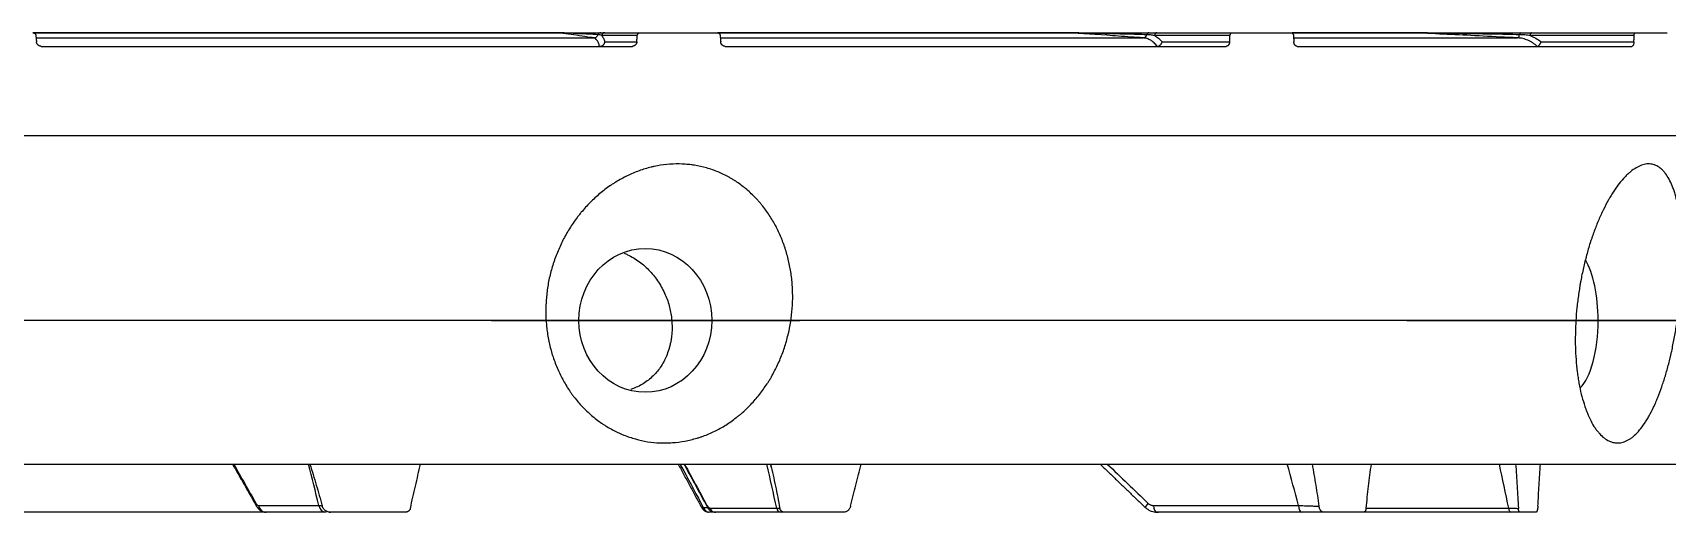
# Model space of a CAD drawing. Header units: millimetres. Extents: x -5 to 579, y 15 to 400.
# Drawn here: x 128.6 to 230.9, y 329.5 to 359.5 of the extents above; entities that cross this region are included whole.
import ezdxf

# ---------------------------------------------------------------- set-up
doc = ezdxf.new("R2010")
doc.units = ezdxf.units.MM
doc.layers.add('1', color=7, linetype='Continuous', true_color=0xffffff)

msp = doc.modelspace()

# ---------------------------------------------------------------- linework, layer by layer
at = {"layer": '1'}
for p, q in [((128.59, 359.52), (161.48, 359.52)), ((161.47, 359.52), (128.59, 359.52)), ((128.8, 359.2), (163.7, 359.2)), ((161.46, 359.52), (161.46, 359.52)), ((166.43, 359.34), (164.2, 359.34)), ((164.39, 359.52), (166.62, 359.52)), ((166.62, 359.52), (171.43, 359.52)), ((171.43, 359.52), (193.32, 359.52)), ((193.32, 359.52), (171.45, 359.52)), ((171.63, 359.2), (198.09, 359.2)), ((174.83, 359.52), (174.83, 359.52)), ((193.31, 359.52), (193.31, 359.52)), ((203.52, 359.34), (198.79, 359.34)), ((198.95, 359.52), (203.67, 359.52)), ((203.67, 359.52), (207.36, 359.52)), ((207.36, 359.52), (214.92, 359.52)), ((214.92, 359.52), (207.41, 359.52)), ((207.5, 359.2), (221.5, 359.2)), ((228.81, 359.34), (222.3, 359.34)), ((222.4, 359.52), (228.89, 359.52)), ((222.97, 359.52), (222.97, 359.52)), ((228.89, 359.52), (230.89, 359.52)), ((129.12, 358.67), (166.12, 358.67)), ((164.4, 358.95), (166.4, 358.95)), ((171.92, 358.67), (203.28, 358.67)), ((199.27, 358.95), (203.5, 358.95)), ((207.72, 358.67), (228.68, 358.67)), ((222.98, 358.95), (228.8, 358.95)), ((238.48, 353.08), (125.98, 353.08)), ((256.48, 341.52), (-4.52, 341.52)), ((157.3, 341.52), (176.6, 341.52)), ((214.59, 341.52), (241.09, 341.52)), ((15.97, 332.52), (236, 332.52)), ((143.23, 329.52), (108.78, 329.52)), ((142.72, 329.94), (146.5, 329.94)), ((146.95, 329.52), (143.18, 329.52)), ((151.93, 329.52), (147.21, 329.52)), ((170.56, 329.82), (170.84, 329.82)), ((170.78, 329.89), (170.78, 329.89)), ((171.27, 329.52), (170.89, 329.52)), ((171, 329.77), (175.16, 329.77)), ((175.43, 329.52), (171.27, 329.52)), ((179.35, 329.52), (175.62, 329.52)), ((198.74, 329.94), (207.81, 329.94)), ((208, 329.52), (198.93, 329.52)), ((211.89, 329.52), (209.37, 329.52)), ((221.08, 329.52), (211.89, 329.52)), ((212.04, 329.77), (220.97, 329.77)), ((222.68, 329.52), (221.65, 329.52))]:
    msp.add_line(p, q, dxfattribs=at)
for centre, major_axis, ratio, start_param, end_param in [((163.7, 359.5), (0.043, 0.297), 0.952744, 3.275896, 4.490132), ((164.14, 359.32), (0, -0.2), 0.9486, 3.141593, 4.353402), ((164.39, 359.32), (0, -0.2), 0.952494, 3.141593, 4.625123), ((198.1, 359.5), (0.02, 0.299), 0.765171, 3.190618, 4.404854), ((198.45, 359.32), (0, -0.2), 0.755282, 3.141593, 4.353402), ((198.95, 359.32), (0, -0.2), 0.76344, 3.141593, 4.625123), ((221.52, 359.5), (0.015, 0.3), 0.461107, 3.161454, 4.37569), ((221.73, 359.32), (0, -0.2), 0.446978, 3.141593, 4.353402), ((222.4, 359.32), (0, -0.2), 0.45816, 3.141593, 4.625123), ((224.84, 341.52), (0, 4.5), 0.382683, 4.712389, 5.715244), ((224.84, 341.52), (0, 4.5), 0.382683, 3.490899, 4.712389), ((143.01, 330.17), (0.435, 0.247), 0.618813, 2.637932, 3.138585), ((143.18, 330.02), (0, -0.5), 0.922926, 4.886922, 6.283185), ((146.95, 330.02), (0, -0.5), 0.922926, 4.886922, 6.283185), ((147.23, 330.02), (0, -0.5), 1, 6.099816, 6.283114), ((170.67, 330.03), (-0.264, -0.142), 0.596433, 6.282937, 7.140937), ((171.04, 330.03), (-0.264, -0.143), 0.594537, 5.79218, 6.258227), ((171.27, 329.82), (0, -0.3), 0.922926, 4.886922, 6.283185), ((175.43, 329.82), (0, -0.3), 0.922926, 4.886922, 6.283185), ((198.58, 330.17), (0.346, 0.361), 0.162816, 1.965542, 3.135613), ((198.93, 330.02), (0, -0.5), 0.380387, 4.886922, 6.283185), ((208, 330.02), (0, -0.5), 0.380387, 4.886922, 6.283185), ((221.08, 329.82), (0, -0.3), 0.380387, 4.886922, 6.283185)]:
    msp.add_ellipse(centre, major_axis=major_axis, ratio=ratio, start_param=start_param, end_param=end_param, dxfattribs=at)
msp.add_ellipse((166.93, 341.52), major_axis=(0, 4.5), ratio=0.92388, dxfattribs=at)
for points, knots in [([(128.59, 359.52), (128.6, 359.52), (128.62, 359.52), (128.63, 359.52), (128.64, 359.52), (128.65, 359.51), (128.66, 359.51), (128.68, 359.51), (128.69, 359.5), (128.7, 359.49), (128.71, 359.49), (128.72, 359.48), (128.72, 359.48), (128.74, 359.46), (128.74, 359.45), (128.76, 359.43), (128.77, 359.42), (128.78, 359.4), (128.78, 359.39), (128.79, 359.37), (128.79, 359.35), (128.79, 359.34)], [0, 0, 0, 0, 0.125, 0.125, 0.1875, 0.1875, 0.25, 0.25, 0.375, 0.375, 0.4375, 0.4375, 0.5, 0.5, 0.625, 0.625, 0.75, 0.75, 0.875, 0.875, 1, 1, 1, 1]), ([(161.46, 359.52), (161.46, 359.52), (161.46, 359.52), (161.47, 359.52), (161.47, 359.52), (161.48, 359.52)], [0, 0, 0, 0, 0.215421, 0.215421, 1, 1, 1, 1]), ([(163.97, 359.39), (163.77, 359.41), (163.58, 359.42), (163.19, 359.44), (162.99, 359.45), (162.69, 359.46), (162.59, 359.47), (162.38, 359.48), (162.28, 359.49), (162.12, 359.49), (162.07, 359.5), (161.96, 359.5), (161.9, 359.51), (161.82, 359.51), (161.79, 359.51), (161.73, 359.51), (161.71, 359.51), (161.66, 359.52), (161.65, 359.52), (161.61, 359.52), (161.6, 359.52), (161.57, 359.52), (161.57, 359.52), (161.55, 359.52), (161.54, 359.52), (161.53, 359.52), (161.52, 359.52), (161.51, 359.52), (161.51, 359.52), (161.5, 359.52), (161.49, 359.52), (161.48, 359.52), (161.48, 359.52), (161.47, 359.52), (161.47, 359.52), (161.47, 359.52), (161.47, 359.52), (161.46, 359.52), (161.46, 359.52), (161.46, 359.52)], [0, 0, 0, 0, 0.25, 0.25, 0.5, 0.5, 0.625, 0.625, 0.75, 0.75, 0.8125, 0.8125, 0.875, 0.875, 0.90625, 0.90625, 0.9375, 0.9375, 0.953125, 0.953125, 0.96875, 0.96875, 0.976563, 0.976563, 0.984375, 0.984375, 0.988281, 0.988281, 0.992188, 0.992188, 0.996094, 0.996094, 0.998047, 0.998047, 0.999023, 0.999023, 0.999512, 0.999512, 1, 1, 1, 1]), ([(163.7, 359.2), (163.64, 359.21), (163.58, 359.22), (163.27, 359.26), (163.03, 359.3), (162.35, 359.4), (161.9, 359.46), (161.46, 359.52)], [0, 0, 0, 0, 0.080638, 0.080638, 0.403188, 0.403188, 1, 1, 1, 1]), ([(161.48, 359.52), (161.48, 359.52), (161.48, 359.52), (161.49, 359.52), (161.5, 359.52), (161.51, 359.52), (161.51, 359.52), (161.53, 359.52), (161.53, 359.52), (161.55, 359.52), (161.55, 359.52), (161.57, 359.52), (161.58, 359.52), (161.6, 359.52), (161.61, 359.52), (161.64, 359.52), (161.66, 359.52), (161.69, 359.52), (161.71, 359.52), (161.76, 359.52), (161.79, 359.52), (161.86, 359.52), (161.89, 359.52), (161.98, 359.52), (162.04, 359.52), (162.16, 359.52), (162.22, 359.52), (162.39, 359.52), (162.5, 359.52), (162.71, 359.52), (162.82, 359.52), (163.03, 359.52), (163.13, 359.52), (163.34, 359.52), (163.44, 359.52), (163.75, 359.52), (163.95, 359.52), (164.14, 359.52)], [0, 0, 0, 0, 0.001953, 0.001953, 0.003906, 0.003906, 0.007813, 0.007813, 0.011719, 0.011719, 0.015625, 0.015625, 0.023438, 0.023438, 0.03125, 0.03125, 0.046875, 0.046875, 0.0625, 0.0625, 0.09375, 0.09375, 0.125, 0.125, 0.1875, 0.1875, 0.25, 0.25, 0.375, 0.375, 0.5, 0.5, 0.625, 0.625, 0.75, 0.75, 1, 1, 1, 1]), ([(164.07, 358.67), (164.05, 358.75), (164.02, 358.82), (163.98, 358.92), (163.97, 358.95), (163.95, 358.99), (163.94, 359), (163.92, 359.03), (163.91, 359.04), (163.87, 359.09), (163.84, 359.13), (163.79, 359.17), (163.77, 359.18), (163.74, 359.19), (163.73, 359.19), (163.71, 359.2), (163.7, 359.2), (163.7, 359.2)], [0, 0, 0, 0, 0.25, 0.25, 0.375, 0.375, 0.4375, 0.4375, 0.5, 0.5, 0.75, 0.75, 0.875, 0.875, 0.9375, 0.9375, 1, 1, 1, 1]), ([(164.2, 359.34), (164.16, 359.36), (164.12, 359.37), (164.04, 359.39), (164, 359.39), (163.97, 359.39)], [0, 0, 0, 0, 0.5, 0.5, 1, 1, 1, 1]), ([(164.14, 359.52), (164.16, 359.52), (164.18, 359.52), (164.23, 359.52), (164.25, 359.52), (164.31, 359.52), (164.35, 359.52), (164.39, 359.52)], [0, 0, 0, 0, 0.25, 0.25, 0.5, 0.5, 1, 1, 1, 1]), ([(164.2, 359.34), (164.21, 359.33), (164.22, 359.32), (164.24, 359.29), (164.25, 359.28), (164.27, 359.24), (164.29, 359.21), (164.34, 359.11), (164.37, 359.03), (164.4, 358.95)], [0, 0, 0, 0, 0.125, 0.125, 0.25, 0.25, 0.5, 0.5, 1, 1, 1, 1]), ([(166.43, 359.34), (166.43, 359.35), (166.43, 359.37), (166.44, 359.38), (166.44, 359.39), (166.44, 359.4), (166.45, 359.41), (166.45, 359.42), (166.46, 359.43), (166.47, 359.45), (166.47, 359.45), (166.48, 359.46), (166.48, 359.47), (166.5, 359.48), (166.51, 359.49), (166.53, 359.5), (166.54, 359.51), (166.56, 359.51), (166.57, 359.52), (166.59, 359.52), (166.6, 359.52), (166.62, 359.52)], [0, 0, 0, 0, 0.125, 0.125, 0.1875, 0.1875, 0.25, 0.25, 0.375, 0.375, 0.4375, 0.4375, 0.5, 0.5, 0.625, 0.625, 0.75, 0.75, 0.875, 0.875, 1, 1, 1, 1]), ([(171.43, 359.52), (171.44, 359.52), (171.46, 359.52), (171.47, 359.52), (171.48, 359.52), (171.49, 359.51), (171.49, 359.51), (171.51, 359.51), (171.52, 359.5), (171.53, 359.49), (171.54, 359.49), (171.55, 359.48), (171.55, 359.48), (171.57, 359.46), (171.57, 359.45), (171.59, 359.43), (171.59, 359.42), (171.6, 359.4), (171.61, 359.39), (171.61, 359.37), (171.61, 359.35), (171.62, 359.34)], [0, 0, 0, 0, 0.125, 0.125, 0.1875, 0.1875, 0.25, 0.25, 0.375, 0.375, 0.4375, 0.4375, 0.5, 0.5, 0.625, 0.625, 0.75, 0.75, 0.875, 0.875, 1, 1, 1, 1]), ([(193.31, 359.52), (193.31, 359.52), (193.31, 359.52), (193.32, 359.52), (193.32, 359.52), (193.32, 359.52)], [0, 0, 0, 0, 0.215421, 0.215421, 1, 1, 1, 1]), ([(198.31, 359.39), (197.91, 359.41), (197.5, 359.42), (196.69, 359.44), (196.28, 359.45), (195.66, 359.46), (195.45, 359.47), (195.04, 359.48), (194.83, 359.49), (194.52, 359.49), (194.41, 359.5), (194.2, 359.5), (194.1, 359.51), (193.94, 359.51), (193.88, 359.51), (193.77, 359.51), (193.72, 359.51), (193.64, 359.52), (193.61, 359.52), (193.55, 359.52), (193.53, 359.52), (193.48, 359.52), (193.47, 359.52), (193.44, 359.52), (193.42, 359.52), (193.4, 359.52), (193.39, 359.52), (193.38, 359.52), (193.37, 359.52), (193.36, 359.52), (193.35, 359.52), (193.33, 359.52), (193.33, 359.52), (193.32, 359.52), (193.32, 359.52), (193.32, 359.52), (193.32, 359.52), (193.31, 359.52), (193.31, 359.52), (193.31, 359.52)], [0, 0, 0, 0, 0.25, 0.25, 0.5, 0.5, 0.625, 0.625, 0.75, 0.75, 0.8125, 0.8125, 0.875, 0.875, 0.90625, 0.90625, 0.9375, 0.9375, 0.953125, 0.953125, 0.96875, 0.96875, 0.976562, 0.976562, 0.984375, 0.984375, 0.988281, 0.988281, 0.992187, 0.992187, 0.996094, 0.996094, 0.998047, 0.998047, 0.999023, 0.999023, 0.999512, 0.999512, 1, 1, 1, 1]), ([(198.09, 359.2), (197.96, 359.21), (197.83, 359.22), (197.19, 359.26), (196.68, 359.3), (195.21, 359.4), (194.26, 359.46), (193.31, 359.52)], [0, 0, 0, 0, 0.080638, 0.080638, 0.403188, 0.403188, 1, 1, 1, 1]), ([(193.32, 359.52), (193.33, 359.52), (193.33, 359.52), (193.34, 359.52), (193.35, 359.52), (193.36, 359.52), (193.37, 359.52), (193.39, 359.52), (193.4, 359.52), (193.41, 359.52), (193.42, 359.52), (193.45, 359.52), (193.46, 359.52), (193.49, 359.52), (193.51, 359.52), (193.55, 359.52), (193.58, 359.52), (193.64, 359.52), (193.67, 359.52), (193.76, 359.52), (193.82, 359.52), (193.93, 359.52), (193.99, 359.52), (194.16, 359.52), (194.27, 359.52), (194.48, 359.52), (194.59, 359.52), (194.92, 359.52), (195.13, 359.52), (195.55, 359.52), (195.76, 359.52), (196.18, 359.52), (196.39, 359.52), (196.81, 359.52), (197.01, 359.52), (197.63, 359.52), (198.04, 359.52), (198.45, 359.52)], [0, 0, 0, 0, 0.001953, 0.001953, 0.003906, 0.003906, 0.007813, 0.007813, 0.011719, 0.011719, 0.015625, 0.015625, 0.023437, 0.023437, 0.03125, 0.03125, 0.046875, 0.046875, 0.0625, 0.0625, 0.09375, 0.09375, 0.125, 0.125, 0.1875, 0.1875, 0.25, 0.25, 0.375, 0.375, 0.5, 0.5, 0.625, 0.625, 0.75, 0.75, 1, 1, 1, 1]), ([(198.97, 358.67), (198.91, 358.75), (198.84, 358.82), (198.74, 358.92), (198.71, 358.95), (198.65, 358.99), (198.64, 359), (198.6, 359.03), (198.58, 359.04), (198.49, 359.09), (198.41, 359.13), (198.29, 359.17), (198.25, 359.18), (198.19, 359.19), (198.17, 359.19), (198.13, 359.2), (198.11, 359.2), (198.09, 359.2)], [0, 0, 0, 0, 0.25, 0.25, 0.375, 0.375, 0.4375, 0.4375, 0.5, 0.5, 0.75, 0.75, 0.875, 0.875, 0.9375, 0.9375, 1, 1, 1, 1]), ([(198.79, 359.34), (198.71, 359.36), (198.63, 359.37), (198.47, 359.39), (198.39, 359.39), (198.31, 359.39)], [0, 0, 0, 0, 0.5, 0.5, 1, 1, 1, 1]), ([(198.45, 359.52), (198.49, 359.52), (198.53, 359.52), (198.62, 359.52), (198.66, 359.52), (198.78, 359.52), (198.87, 359.52), (198.95, 359.52)], [0, 0, 0, 0, 0.25, 0.25, 0.5, 0.5, 1, 1, 1, 1]), ([(198.79, 359.34), (198.82, 359.33), (198.84, 359.32), (198.88, 359.29), (198.9, 359.28), (198.96, 359.24), (199, 359.21), (199.12, 359.11), (199.2, 359.03), (199.27, 358.95)], [0, 0, 0, 0, 0.125, 0.125, 0.25, 0.25, 0.5, 0.5, 1, 1, 1, 1]), ([(203.52, 359.34), (203.52, 359.35), (203.53, 359.37), (203.53, 359.38), (203.53, 359.39), (203.53, 359.4), (203.54, 359.41), (203.54, 359.42), (203.55, 359.43), (203.55, 359.45), (203.56, 359.45), (203.56, 359.46), (203.57, 359.47), (203.58, 359.48), (203.58, 359.49), (203.6, 359.5), (203.61, 359.51), (203.62, 359.51), (203.63, 359.52), (203.65, 359.52), (203.66, 359.52), (203.67, 359.52)], [0, 0, 0, 0, 0.125, 0.125, 0.1875, 0.1875, 0.25, 0.25, 0.375, 0.375, 0.4375, 0.4375, 0.5, 0.5, 0.625, 0.625, 0.75, 0.75, 0.875, 0.875, 1, 1, 1, 1]), ([(207.36, 359.52), (207.36, 359.52), (207.37, 359.52), (207.39, 359.52), (207.39, 359.52), (207.4, 359.51), (207.4, 359.51), (207.41, 359.51), (207.42, 359.5), (207.43, 359.49), (207.44, 359.49), (207.44, 359.48), (207.45, 359.48), (207.46, 359.46), (207.46, 359.45), (207.47, 359.43), (207.48, 359.42), (207.48, 359.4), (207.49, 359.39), (207.49, 359.37), (207.49, 359.35), (207.49, 359.34)], [0, 0, 0, 0, 0.125, 0.125, 0.1875, 0.1875, 0.25, 0.25, 0.375, 0.375, 0.4375, 0.4375, 0.5, 0.5, 0.625, 0.625, 0.75, 0.75, 0.875, 0.875, 1, 1, 1, 1]), ([(214.91, 359.52), (214.91, 359.52), (214.91, 359.52), (214.91, 359.52), (214.92, 359.52), (214.92, 359.52)], [0, 0, 0, 0, 0.215421, 0.215421, 1, 1, 1, 1]), ([(221.64, 359.39), (221.09, 359.41), (220.53, 359.42), (219.42, 359.44), (218.86, 359.45), (218.03, 359.46), (217.75, 359.47), (217.19, 359.48), (216.91, 359.49), (216.49, 359.49), (216.35, 359.5), (216.06, 359.5), (215.92, 359.51), (215.71, 359.51), (215.64, 359.51), (215.49, 359.51), (215.42, 359.51), (215.32, 359.52), (215.28, 359.52), (215.21, 359.52), (215.17, 359.52), (215.12, 359.52), (215.1, 359.52), (215.06, 359.52), (215.04, 359.52), (215.01, 359.52), (215.01, 359.52), (214.99, 359.52), (214.98, 359.52), (214.96, 359.52), (214.95, 359.52), (214.93, 359.52), (214.93, 359.52), (214.92, 359.52), (214.92, 359.52), (214.92, 359.52), (214.91, 359.52), (214.91, 359.52), (214.91, 359.52), (214.91, 359.52)], [0, 0, 0, 0, 0.25, 0.25, 0.5, 0.5, 0.625, 0.625, 0.75, 0.75, 0.8125, 0.8125, 0.875, 0.875, 0.90625, 0.90625, 0.9375, 0.9375, 0.953125, 0.953125, 0.96875, 0.96875, 0.976562, 0.976562, 0.984375, 0.984375, 0.988281, 0.988281, 0.992187, 0.992187, 0.996094, 0.996094, 0.998047, 0.998047, 0.999023, 0.999023, 0.999512, 0.999512, 1, 1, 1, 1]), ([(221.5, 359.2), (221.33, 359.21), (221.15, 359.22), (220.26, 359.26), (219.55, 359.3), (217.53, 359.4), (216.22, 359.46), (214.91, 359.52)], [0, 0, 0, 0, 0.080638, 0.080638, 0.403188, 0.403188, 1, 1, 1, 1]), ([(214.92, 359.52), (214.92, 359.52), (214.93, 359.52), (214.94, 359.52), (214.94, 359.52), (214.96, 359.52), (214.97, 359.52), (214.99, 359.52), (215, 359.52), (215.01, 359.52), (215.02, 359.52), (215.05, 359.52), (215.07, 359.52), (215.11, 359.52), (215.13, 359.52), (215.18, 359.52), (215.22, 359.52), (215.3, 359.52), (215.33, 359.52), (215.44, 359.52), (215.52, 359.52), (215.66, 359.52), (215.73, 359.52), (215.95, 359.52), (216.1, 359.52), (216.38, 359.52), (216.53, 359.52), (216.95, 359.52), (217.24, 359.52), (217.8, 359.52), (218.09, 359.52), (218.65, 359.52), (218.93, 359.52), (219.49, 359.52), (219.77, 359.52), (220.61, 359.52), (221.17, 359.52), (221.73, 359.52)], [0, 0, 0, 0, 0.001953, 0.001953, 0.003906, 0.003906, 0.007812, 0.007812, 0.011719, 0.011719, 0.015625, 0.015625, 0.023437, 0.023437, 0.03125, 0.03125, 0.046875, 0.046875, 0.0625, 0.0625, 0.09375, 0.09375, 0.125, 0.125, 0.1875, 0.1875, 0.25, 0.25, 0.375, 0.375, 0.5, 0.5, 0.625, 0.625, 0.75, 0.75, 1, 1, 1, 1]), ([(222.75, 358.67), (222.66, 358.75), (222.57, 358.82), (222.43, 358.92), (222.38, 358.95), (222.3, 358.99), (222.27, 359), (222.22, 359.03), (222.2, 359.04), (222.06, 359.09), (221.95, 359.13), (221.79, 359.17), (221.73, 359.18), (221.65, 359.19), (221.62, 359.19), (221.56, 359.2), (221.53, 359.2), (221.5, 359.2)], [0, 0, 0, 0, 0.25, 0.25, 0.375, 0.375, 0.4375, 0.4375, 0.5, 0.5, 0.75, 0.75, 0.875, 0.875, 0.9375, 0.9375, 1, 1, 1, 1]), ([(222.3, 359.34), (222.19, 359.36), (222.08, 359.37), (221.86, 359.39), (221.75, 359.39), (221.64, 359.39)], [0, 0, 0, 0, 0.5, 0.5, 1, 1, 1, 1]), ([(221.73, 359.52), (221.78, 359.52), (221.84, 359.52), (221.95, 359.52), (222, 359.52), (222.17, 359.52), (222.28, 359.52), (222.4, 359.52)], [0, 0, 0, 0, 0.25, 0.25, 0.5, 0.5, 1, 1, 1, 1]), ([(222.3, 359.34), (222.33, 359.33), (222.36, 359.32), (222.42, 359.29), (222.45, 359.28), (222.54, 359.24), (222.6, 359.21), (222.77, 359.11), (222.88, 359.03), (222.98, 358.95)], [0, 0, 0, 0, 0.125, 0.125, 0.25, 0.25, 0.5, 0.5, 1, 1, 1, 1]), ([(228.81, 359.34), (228.81, 359.35), (228.82, 359.37), (228.82, 359.38), (228.82, 359.39), (228.82, 359.4), (228.82, 359.41), (228.82, 359.42), (228.83, 359.43), (228.83, 359.45), (228.83, 359.45), (228.84, 359.46), (228.84, 359.47), (228.84, 359.48), (228.85, 359.49), (228.86, 359.5), (228.86, 359.51), (228.87, 359.51), (228.87, 359.52), (228.88, 359.52), (228.89, 359.52), (228.89, 359.52)], [0, 0, 0, 0, 0.125, 0.125, 0.1875, 0.1875, 0.25, 0.25, 0.375, 0.375, 0.4375, 0.4375, 0.5, 0.5, 0.625, 0.625, 0.75, 0.75, 0.875, 0.875, 1, 1, 1, 1]), ([(129.12, 358.67), (129.11, 358.67), (129.09, 358.68), (129.06, 358.68), (129.05, 358.68), (129.03, 358.69), (129.02, 358.69), (129, 358.7), (128.98, 358.71), (128.96, 358.72), (128.95, 358.73), (128.94, 358.74), (128.93, 358.75), (128.91, 358.77), (128.9, 358.78), (128.87, 358.81), (128.86, 358.82), (128.85, 358.86), (128.84, 358.88), (128.83, 358.9), (128.83, 358.91), (128.83, 358.93), (128.83, 358.94), (128.83, 358.95)], [0, 0, 0, 0, 0.125, 0.125, 0.1875, 0.1875, 0.25, 0.25, 0.375, 0.375, 0.4375, 0.4375, 0.5, 0.5, 0.625, 0.625, 0.75, 0.75, 0.875, 0.875, 0.9375, 0.9375, 1, 1, 1, 1]), ([(164.09, 358.67), (164.11, 358.67), (164.13, 358.68), (164.15, 358.68), (164.16, 358.68), (164.18, 358.69), (164.19, 358.69), (164.22, 358.7), (164.23, 358.71), (164.26, 358.73), (164.26, 358.73), (164.28, 358.74), (164.29, 358.75), (164.31, 358.77), (164.32, 358.78), (164.34, 358.8), (164.35, 358.81), (164.36, 358.83), (164.36, 358.84), (164.38, 358.86), (164.38, 358.88), (164.39, 358.9), (164.4, 358.91), (164.4, 358.93), (164.4, 358.94), (164.4, 358.95)], [0, 0, 0, 0, 0.125, 0.125, 0.1875, 0.1875, 0.25, 0.25, 0.375, 0.375, 0.4375, 0.4375, 0.5, 0.5, 0.625, 0.625, 0.6875, 0.6875, 0.75, 0.75, 0.875, 0.875, 0.9375, 0.9375, 1, 1, 1, 1]), ([(166.4, 358.95), (166.4, 358.93), (166.39, 358.91), (166.39, 358.88), (166.38, 358.88), (166.38, 358.86), (166.37, 358.85), (166.36, 358.82), (166.35, 358.81), (166.34, 358.79), (166.33, 358.78), (166.32, 358.77), (166.31, 358.76), (166.29, 358.74), (166.28, 358.73), (166.25, 358.71), (166.24, 358.7), (166.2, 358.69), (166.19, 358.68), (166.16, 358.68), (166.15, 358.68), (166.13, 358.67), (166.13, 358.67), (166.12, 358.67)], [0, 0, 0, 0, 0.125, 0.125, 0.1875, 0.1875, 0.25, 0.25, 0.375, 0.375, 0.4375, 0.4375, 0.5, 0.5, 0.625, 0.625, 0.75, 0.75, 0.875, 0.875, 0.9375, 0.9375, 1, 1, 1, 1]), ([(171.92, 358.67), (171.9, 358.67), (171.89, 358.68), (171.86, 358.68), (171.85, 358.68), (171.84, 358.69), (171.83, 358.69), (171.81, 358.7), (171.79, 358.71), (171.77, 358.72), (171.76, 358.73), (171.75, 358.74), (171.74, 358.75), (171.72, 358.77), (171.71, 358.78), (171.69, 358.81), (171.68, 358.82), (171.67, 358.86), (171.66, 358.88), (171.65, 358.9), (171.65, 358.91), (171.65, 358.93), (171.65, 358.94), (171.65, 358.95)], [0, 0, 0, 0, 0.125, 0.125, 0.1875, 0.1875, 0.25, 0.25, 0.375, 0.375, 0.4375, 0.4375, 0.5, 0.5, 0.625, 0.625, 0.75, 0.75, 0.875, 0.875, 0.9375, 0.9375, 1, 1, 1, 1]), ([(198.98, 358.67), (199, 358.67), (199.01, 358.68), (199.03, 358.68), (199.04, 358.68), (199.06, 358.69), (199.06, 358.69), (199.09, 358.7), (199.1, 358.71), (199.12, 358.73), (199.13, 358.73), (199.14, 358.74), (199.15, 358.75), (199.17, 358.77), (199.18, 358.78), (199.2, 358.8), (199.21, 358.81), (199.22, 358.83), (199.22, 358.84), (199.24, 358.86), (199.25, 358.88), (199.26, 358.9), (199.26, 358.91), (199.27, 358.93), (199.27, 358.94), (199.27, 358.95)], [0, 0, 0, 0, 0.125, 0.125, 0.1875, 0.1875, 0.25, 0.25, 0.375, 0.375, 0.4375, 0.4375, 0.5, 0.5, 0.625, 0.625, 0.6875, 0.6875, 0.75, 0.75, 0.875, 0.875, 0.9375, 0.9375, 1, 1, 1, 1]), ([(203.5, 358.95), (203.5, 358.93), (203.5, 358.91), (203.49, 358.88), (203.49, 358.88), (203.48, 358.86), (203.48, 358.85), (203.47, 358.82), (203.46, 358.81), (203.45, 358.79), (203.45, 358.78), (203.44, 358.77), (203.43, 358.76), (203.42, 358.74), (203.41, 358.73), (203.39, 358.71), (203.37, 358.7), (203.35, 358.69), (203.34, 358.68), (203.32, 358.68), (203.31, 358.68), (203.3, 358.67), (203.29, 358.67), (203.28, 358.67)], [0, 0, 0, 0, 0.125, 0.125, 0.1875, 0.1875, 0.25, 0.25, 0.375, 0.375, 0.4375, 0.4375, 0.5, 0.5, 0.625, 0.625, 0.75, 0.75, 0.875, 0.875, 0.9375, 0.9375, 1, 1, 1, 1]), ([(207.72, 358.67), (207.71, 358.67), (207.7, 358.68), (207.68, 358.68), (207.67, 358.68), (207.66, 358.69), (207.65, 358.69), (207.64, 358.7), (207.63, 358.71), (207.61, 358.72), (207.6, 358.73), (207.59, 358.74), (207.59, 358.75), (207.57, 358.77), (207.57, 358.78), (207.55, 358.81), (207.54, 358.82), (207.53, 358.86), (207.53, 358.88), (207.52, 358.9), (207.52, 358.91), (207.52, 358.93), (207.52, 358.94), (207.52, 358.95)], [0, 0, 0, 0, 0.125, 0.125, 0.1875, 0.1875, 0.25, 0.25, 0.375, 0.375, 0.4375, 0.4375, 0.5, 0.5, 0.625, 0.625, 0.75, 0.75, 0.875, 0.875, 0.9375, 0.9375, 1, 1, 1, 1]), ([(222.76, 358.67), (222.77, 358.67), (222.78, 358.68), (222.79, 358.68), (222.8, 358.68), (222.81, 358.69), (222.81, 358.69), (222.83, 358.7), (222.84, 358.71), (222.86, 358.73), (222.86, 358.73), (222.87, 358.74), (222.88, 358.75), (222.89, 358.77), (222.9, 358.78), (222.92, 358.8), (222.92, 358.81), (222.93, 358.83), (222.93, 358.84), (222.95, 358.86), (222.96, 358.88), (222.97, 358.9), (222.97, 358.91), (222.98, 358.93), (222.98, 358.94), (222.98, 358.95)], [0, 0, 0, 0, 0.125, 0.125, 0.1875, 0.1875, 0.25, 0.25, 0.375, 0.375, 0.4375, 0.4375, 0.5, 0.5, 0.625, 0.625, 0.6875, 0.6875, 0.75, 0.75, 0.875, 0.875, 0.9375, 0.9375, 1, 1, 1, 1]), ([(228.8, 358.95), (228.8, 358.93), (228.8, 358.91), (228.79, 358.88), (228.79, 358.88), (228.79, 358.86), (228.79, 358.85), (228.78, 358.82), (228.78, 358.81), (228.77, 358.79), (228.77, 358.78), (228.77, 358.77), (228.76, 358.76), (228.76, 358.74), (228.75, 358.73), (228.74, 358.71), (228.73, 358.7), (228.72, 358.69), (228.71, 358.68), (228.7, 358.68), (228.69, 358.68), (228.69, 358.67), (228.68, 358.67), (228.68, 358.67)], [0, 0, 0, 0, 0.125, 0.125, 0.1875, 0.1875, 0.25, 0.25, 0.375, 0.375, 0.4375, 0.4375, 0.5, 0.5, 0.625, 0.625, 0.75, 0.75, 0.875, 0.875, 0.9375, 0.9375, 1, 1, 1, 1]), ([(164.19, 335.09), (163.98, 335.24), (163.77, 335.4), (163.37, 335.75), (162.98, 336.11), (162.64, 336.51), (162.43, 336.78), (162.39, 336.83), (162.31, 336.94), (162.27, 337), (162.16, 337.16), (162.08, 337.28), (161.87, 337.62), (161.74, 337.86), (161.5, 338.34), (161.39, 338.59), (161.25, 338.97), (161.2, 339.1), (161.14, 339.3), (161.11, 339.36), (161.07, 339.5), (161.06, 339.56), (160.96, 339.89), (160.9, 340.16), (160.8, 340.7), (160.73, 341.25), (160.7, 341.8), (160.7, 342.15), (160.7, 342.22), (160.71, 342.36), (160.71, 342.57), (160.73, 342.78), (160.76, 343.2), (160.83, 343.75), (160.95, 344.3), (161.06, 344.71), (161.1, 344.84), (161.16, 345.04), (161.18, 345.11), (161.23, 345.24), (161.25, 345.31), (161.37, 345.64), (161.48, 345.9), (161.71, 346.41), (161.83, 346.66), (162.11, 347.14), (162.26, 347.38), (162.49, 347.73), (162.58, 347.84), (162.7, 348.01), (162.75, 348.06), (162.83, 348.17), (162.88, 348.23), (163.1, 348.5), (163.47, 348.91), (163.88, 349.28), (164.3, 349.63), (164.51, 349.8), (164.8, 349.99), (164.85, 350.03), (164.97, 350.1), (165.03, 350.14), (165.2, 350.25), (165.32, 350.32), (165.68, 350.51), (165.92, 350.63), (166.41, 350.84), (166.66, 350.93), (167.04, 351.04), (167.17, 351.08), (167.33, 351.12), (167.36, 351.12), (167.43, 351.14), (167.46, 351.15), (167.56, 351.17), (167.62, 351.18), (167.95, 351.24), (168.21, 351.27), (168.73, 351.31), (168.99, 351.32), (169.37, 351.3), (169.5, 351.29), (169.69, 351.27), (169.79, 351.26), (169.89, 351.25), (169.95, 351.24), (169.98, 351.23), (170.27, 351.18), (170.52, 351.13), (171.01, 350.99), (171.49, 350.82), (171.95, 350.6), (172.2, 350.46), (172.23, 350.44), (172.29, 350.41), (172.37, 350.36), (172.56, 350.24), (172.72, 350.14), (173.03, 349.91), (173.43, 349.59), (173.8, 349.23), (174.01, 348.99), (174.06, 348.94), (174.14, 348.84), (174.27, 348.69), (174.39, 348.53), (174.62, 348.22), (174.76, 348), (175.03, 347.55), (175.16, 347.31), (175.33, 346.95), (175.38, 346.83), (175.46, 346.64), (175.49, 346.58), (175.53, 346.45), (175.56, 346.39), (175.67, 346.07), (175.75, 345.82), (175.89, 345.29), (175.95, 345.03), (176.05, 344.49), (176.09, 344.22), (176.12, 343.87), (176.12, 343.8), (176.13, 343.66), (176.15, 343.45), (176.15, 343.24), (176.16, 342.83), (176.14, 342.27), (176.07, 341.72), (176.01, 341.31), (175.99, 341.17), (175.94, 340.96), (175.93, 340.89), (175.9, 340.75), (175.88, 340.68), (175.8, 340.34), (175.65, 339.8), (175.45, 339.28), (175.23, 338.77), (175.11, 338.52), (174.91, 338.15), (174.85, 338.03), (174.76, 337.87), (174.74, 337.84), (174.7, 337.78), (174.65, 337.69), (174.59, 337.61), (174.4, 337.32), (174.08, 336.87), (173.72, 336.46), (173.35, 336.06), (173.15, 335.87), (172.89, 335.65), (172.84, 335.61), (172.73, 335.52), (172.57, 335.39), (172.41, 335.27), (172.08, 335.04), (171.86, 334.9), (171.39, 334.64), (171.16, 334.53), (170.79, 334.37), (170.67, 334.32), (170.51, 334.27), (170.48, 334.25), (170.42, 334.23), (170.32, 334.2), (170.23, 334.17), (169.91, 334.08), (169.41, 333.95), (168.89, 333.89), (168.5, 333.86), (168.37, 333.85), (168.18, 333.85), (168.11, 333.85), (167.98, 333.85), (167.92, 333.85), (167.59, 333.87), (167.33, 333.89), (166.82, 333.97), (166.57, 334.03), (166.07, 334.17), (165.83, 334.25), (165.52, 334.37), (165.46, 334.4), (165.34, 334.45), (165.16, 334.53), (164.87, 334.68), (164.64, 334.81), (164.47, 334.91), (164.42, 334.95), (164.3, 335.02), (164.25, 335.05), (164.19, 335.09)], [0, 0, 0, 0, 0.015625, 0.015625, 0.03125, 0.046875, 0.046875, 0.050781, 0.050781, 0.054688, 0.054688, 0.0625, 0.0625, 0.078125, 0.078125, 0.09375, 0.09375, 0.101563, 0.101563, 0.105469, 0.105469, 0.109375, 0.109375, 0.125, 0.125, 0.140625, 0.15625, 0.15625, 0.160156, 0.160156, 0.164063, 0.171875, 0.171875, 0.1875, 0.203125, 0.203125, 0.210938, 0.210938, 0.214844, 0.214844, 0.21875, 0.21875, 0.234375, 0.234375, 0.25, 0.25, 0.265625, 0.265625, 0.273438, 0.273438, 0.277344, 0.277344, 0.28125, 0.28125, 0.296875, 0.3125, 0.3125, 0.328125, 0.328125, 0.332031, 0.332031, 0.335938, 0.335938, 0.34375, 0.34375, 0.359375, 0.359375, 0.375, 0.375, 0.382813, 0.382813, 0.384766, 0.384766, 0.386719, 0.386719, 0.390625, 0.390625, 0.40625, 0.40625, 0.421875, 0.421875, 0.429688, 0.429688, 0.433594, 0.435547, 0.435547, 0.4375, 0.4375, 0.453125, 0.453125, 0.46875, 0.484375, 0.484375, 0.486328, 0.486328, 0.488281, 0.492188, 0.5, 0.5, 0.515625, 0.53125, 0.53125, 0.535156, 0.535156, 0.539063, 0.546875, 0.546875, 0.5625, 0.5625, 0.578125, 0.578125, 0.585938, 0.585938, 0.589844, 0.589844, 0.59375, 0.59375, 0.609375, 0.609375, 0.625, 0.625, 0.640625, 0.640625, 0.644531, 0.644531, 0.648438, 0.65625, 0.65625, 0.671875, 0.6875, 0.6875, 0.695313, 0.695313, 0.699219, 0.699219, 0.703125, 0.703125, 0.71875, 0.734375, 0.734375, 0.75, 0.75, 0.757813, 0.757813, 0.759766, 0.759766, 0.761719, 0.765625, 0.765625, 0.78125, 0.796875, 0.796875, 0.8125, 0.8125, 0.816406, 0.816406, 0.820313, 0.828125, 0.828125, 0.84375, 0.84375, 0.859375, 0.859375, 0.867188, 0.867188, 0.869141, 0.869141, 0.871094, 0.875, 0.875, 0.890625, 0.90625, 0.90625, 0.914063, 0.914063, 0.917969, 0.917969, 0.921875, 0.921875, 0.9375, 0.9375, 0.953125, 0.953125, 0.96875, 0.96875, 0.972656, 0.972656, 0.976563, 0.984375, 0.992188, 0.992188, 0.996094, 0.996094, 1, 1, 1, 1]), ([(229.46, 335.07), (229.36, 334.92), (229.16, 334.65), (228.95, 334.43), (228.79, 334.28), (228.74, 334.24), (228.66, 334.18), (228.63, 334.16), (228.58, 334.12), (228.55, 334.1), (228.41, 334.02), (228.31, 333.97), (228.09, 333.89), (227.98, 333.86), (227.77, 333.85), (227.66, 333.85), (227.45, 333.89), (227.34, 333.93), (227.14, 334.02), (227.03, 334.09), (226.84, 334.24), (226.74, 334.33), (226.62, 334.46), (226.6, 334.49), (226.55, 334.55), (226.48, 334.63), (226.41, 334.73), (226.28, 334.92), (226.11, 335.21), (225.96, 335.54), (225.87, 335.77), (225.84, 335.83), (225.81, 335.9), (225.8, 335.95), (225.79, 335.97), (225.75, 336.09), (225.71, 336.19), (225.62, 336.49), (225.56, 336.7), (225.45, 337.13), (225.41, 337.35), (225.34, 337.7), (225.32, 337.82), (225.3, 338), (225.29, 338.06), (225.27, 338.19), (225.26, 338.25), (225.22, 338.56), (225.2, 338.81), (225.16, 339.33), (225.13, 339.85), (225.13, 340.39), (225.14, 340.73), (225.14, 340.8), (225.14, 340.94), (225.15, 341.15), (225.16, 341.35), (225.18, 341.77), (225.23, 342.32), (225.3, 342.88), (225.36, 343.3), (225.38, 343.43), (225.41, 343.64), (225.42, 343.71), (225.45, 343.85), (225.46, 343.92), (225.52, 344.27), (225.58, 344.54), (225.7, 345.07), (225.77, 345.34), (225.91, 345.86), (225.98, 346.12), (226.08, 346.43), (226.1, 346.5), (226.15, 346.62), (226.17, 346.68), (226.23, 346.87), (226.27, 346.99), (226.41, 347.35), (226.59, 347.82), (226.79, 348.25), (227, 348.67), (227.1, 348.87), (227.22, 349.09), (227.24, 349.11), (227.26, 349.16), (227.28, 349.18), (227.32, 349.25), (227.4, 349.39), (227.49, 349.52), (227.66, 349.78), (227.77, 349.94), (228, 350.23), (228.11, 350.36), (228.29, 350.55), (228.35, 350.61), (228.44, 350.69), (228.47, 350.72), (228.53, 350.77), (228.56, 350.8), (228.7, 350.92), (228.94, 351.08), (229.17, 351.19), (229.39, 351.27), (229.5, 351.3), (229.63, 351.31), (229.64, 351.31), (229.67, 351.31), (229.71, 351.31), (229.8, 351.31), (229.88, 351.3), (230.04, 351.27), (230.24, 351.2), (230.42, 351.08), (230.54, 350.98), (230.56, 350.96), (230.6, 350.91), (230.67, 350.85), (230.73, 350.77), (230.85, 350.61), (230.93, 350.5), (231.07, 350.23), (231.14, 350.09), (231.22, 349.9), (231.23, 349.86), (231.26, 349.77), (231.28, 349.73), (231.32, 349.61), (231.35, 349.52), (231.43, 349.25), (231.48, 349.07), (231.57, 348.67), (231.6, 348.47), (231.66, 348.14), (231.67, 348.03), (231.69, 347.86), (231.7, 347.81), (231.71, 347.69), (231.72, 347.63), (231.75, 347.34), (231.77, 347.11), (231.8, 346.62), (231.82, 346.12), (231.83, 345.6), (231.82, 345.26), (231.82, 345.2), (231.82, 345.06), (231.81, 344.86), (231.81, 344.66), (231.79, 344.25), (231.76, 343.71), (231.71, 343.15), (231.67, 342.74), (231.65, 342.6), (231.63, 342.39), (231.62, 342.32), (231.6, 342.18), (231.6, 342.11), (231.55, 341.76), (231.51, 341.48), (231.42, 340.93), (231.38, 340.66), (231.27, 340.12), (231.22, 339.85), (231.15, 339.52), (231.12, 339.42), (231.1, 339.32), (231.08, 339.26), (231.08, 339.22), (231.04, 339.06), (231.01, 338.93), (230.91, 338.55), (230.77, 338.05), (230.62, 337.58), (230.46, 337.13), (230.38, 336.91), (230.27, 336.64), (230.25, 336.59), (230.21, 336.49), (230.14, 336.33), (230.08, 336.18), (229.94, 335.9), (229.85, 335.72), (229.71, 335.46), (229.66, 335.38), (229.56, 335.22), (229.51, 335.14), (229.46, 335.07)], [0, 0, 0, 0, 0.015625, 0.03125, 0.03125, 0.039063, 0.039063, 0.042969, 0.042969, 0.046875, 0.046875, 0.0625, 0.0625, 0.078125, 0.078125, 0.09375, 0.09375, 0.109375, 0.109375, 0.125, 0.125, 0.140625, 0.140625, 0.144531, 0.144531, 0.148438, 0.15625, 0.15625, 0.171875, 0.1875, 0.1875, 0.191406, 0.193359, 0.193359, 0.195313, 0.195313, 0.203125, 0.203125, 0.21875, 0.21875, 0.234375, 0.234375, 0.242188, 0.242188, 0.246094, 0.246094, 0.25, 0.25, 0.265625, 0.265625, 0.28125, 0.296875, 0.296875, 0.300781, 0.300781, 0.304688, 0.3125, 0.3125, 0.328125, 0.34375, 0.34375, 0.351563, 0.351563, 0.355469, 0.355469, 0.359375, 0.359375, 0.375, 0.375, 0.390625, 0.390625, 0.40625, 0.40625, 0.410156, 0.410156, 0.414063, 0.414063, 0.421875, 0.421875, 0.4375, 0.453125, 0.453125, 0.46875, 0.46875, 0.470703, 0.470703, 0.472656, 0.472656, 0.476563, 0.484375, 0.484375, 0.5, 0.5, 0.515625, 0.515625, 0.523438, 0.523438, 0.527344, 0.527344, 0.53125, 0.53125, 0.546875, 0.5625, 0.5625, 0.578125, 0.578125, 0.580078, 0.580078, 0.582031, 0.585938, 0.59375, 0.59375, 0.609375, 0.625, 0.625, 0.628906, 0.628906, 0.632813, 0.640625, 0.640625, 0.65625, 0.65625, 0.671875, 0.671875, 0.675781, 0.675781, 0.679688, 0.679688, 0.6875, 0.6875, 0.703125, 0.703125, 0.71875, 0.71875, 0.726563, 0.726563, 0.730469, 0.730469, 0.734375, 0.734375, 0.75, 0.75, 0.765625, 0.78125, 0.78125, 0.785156, 0.785156, 0.789063, 0.796875, 0.796875, 0.8125, 0.828125, 0.828125, 0.835938, 0.835938, 0.839844, 0.839844, 0.84375, 0.84375, 0.859375, 0.859375, 0.875, 0.875, 0.890625, 0.890625, 0.894531, 0.896484, 0.896484, 0.898437, 0.898437, 0.90625, 0.90625, 0.921875, 0.9375, 0.9375, 0.953125, 0.953125, 0.957031, 0.957031, 0.960937, 0.96875, 0.96875, 0.984375, 0.984375, 0.992187, 0.992187, 1, 1, 1, 1]), ([(165.6, 345.73), (165.67, 345.7), (165.88, 345.61), (166.2, 345.44), (166.56, 345.2), (166.9, 344.92), (167.22, 344.61), (167.51, 344.28), (167.77, 343.92), (167.99, 343.53), (168.18, 343.14), (168.34, 342.74), (168.45, 342.34), (168.54, 341.94), (168.58, 341.62), (168.6, 341.31), (168.61, 340.98), (168.59, 340.62), (168.55, 340.32), (168.51, 340.11), (168.46, 339.9), (168.38, 339.63), (168.26, 339.3), (168.08, 338.92), (167.88, 338.58), (167.63, 338.26), (167.36, 337.98), (167.05, 337.72), (166.72, 337.5), (166.37, 337.33), (166.14, 337.24), (166.02, 337.2)], [0, 0, 0, 0, 0.022512, 0.061555, 0.100555, 0.139522, 0.178465, 0.217333, 0.256561, 0.295305, 0.33488, 0.370756, 0.407971, 0.443248, 0.480924, 0.491939, 0.527557, 0.5709, 0.590525, 0.610152, 0.629891, 0.649455, 0.691781, 0.728354, 0.769164, 0.806894, 0.847058, 0.885246, 0.925063, 0.9636, 1, 1, 1, 1]), ([(145.94, 332.52), (146.08, 332.09), (146.21, 331.65), (146.47, 330.78), (146.59, 330.34), (146.71, 329.9)], [0, 0, 0, 0, 0.5, 0.5, 1, 1, 1, 1]), ([(152.23, 329.76), (152.33, 330.23), (152.43, 330.69), (152.65, 331.61), (152.76, 332.07), (152.87, 332.52)], [0, 0, 0, 0, 0.5, 0.5, 1, 1, 1, 1]), ([(169.11, 332.52), (169.18, 332.39), (169.26, 332.25), (169.74, 331.35), (170.15, 330.58), (170.56, 329.82)], [0, 0, 0, 0, 0.152829, 0.152829, 1, 1, 1, 1]), ([(174.77, 332.52), (174.88, 332.07), (174.98, 331.61), (175.17, 330.69), (175.26, 330.23), (175.35, 329.76)], [0, 0, 0, 0, 0.5, 0.5, 1, 1, 1, 1]), ([(179.78, 329.9), (179.88, 330.34), (179.99, 330.78), (180.21, 331.65), (180.32, 332.09), (180.44, 332.52)], [0, 0, 0, 0, 0.5, 0.5, 1, 1, 1, 1]), ([(208.66, 332.52), (208.74, 332.09), (208.81, 331.65), (208.96, 330.78), (209.03, 330.34), (209.09, 329.9)], [0, 0, 0, 0, 0.5, 0.5, 1, 1, 1, 1]), ([(212.04, 329.76), (212.09, 330.23), (212.14, 330.69), (212.25, 331.61), (212.31, 332.07), (212.37, 332.52)], [0, 0, 0, 0, 0.5, 0.5, 1, 1, 1, 1]), ([(221.4, 332.52), (221.43, 332.07), (221.46, 331.61), (221.52, 330.69), (221.54, 330.23), (221.57, 329.76)], [0, 0, 0, 0, 0.5, 0.5, 1, 1, 1, 1]), ([(222.79, 329.9), (222.82, 330.34), (222.84, 330.78), (222.9, 331.65), (222.92, 332.09), (222.95, 332.52)], [0, 0, 0, 0, 0.5, 0.5, 1, 1, 1, 1]), ([(142.56, 330.08), (142.57, 330.06), (142.59, 330.04), (142.61, 330), (142.63, 329.99), (142.65, 329.97), (142.65, 329.96), (142.67, 329.95), (142.68, 329.95), (142.7, 329.94), (142.71, 329.94), (142.72, 329.94)], [0, 0, 0, 0, 0.25, 0.25, 0.5, 0.5, 0.625, 0.625, 0.75, 0.75, 1, 1, 1, 1]), ([(142.58, 329.93), (142.63, 329.84), (142.74, 329.69), (142.96, 329.55), (143.13, 329.51), (143.2, 329.52), (143.2, 329.52)], [0, 0, 0, 0, 0.383606, 0.725478, 0.998763, 1, 1, 1, 1]), ([(146.5, 329.94), (146.53, 329.93), (146.55, 329.93), (146.6, 329.93), (146.62, 329.93), (146.67, 329.92), (146.7, 329.92), (146.73, 329.91), (146.73, 329.91), (146.74, 329.91)], [0, 0, 0, 0, 0.191774, 0.191774, 0.383548, 0.383548, 0.767097, 0.767097, 1, 1, 1, 1]), ([(147.21, 329.52), (147.19, 329.52), (147.13, 329.53), (147.08, 329.54), (147.04, 329.55), (147.02, 329.56), (147, 329.57), (146.99, 329.58), (146.95, 329.59), (146.93, 329.61), (146.89, 329.63), (146.88, 329.64), (146.86, 329.66), (146.85, 329.67), (146.82, 329.7), (146.8, 329.72), (146.78, 329.76), (146.77, 329.77), (146.76, 329.79), (146.75, 329.8), (146.73, 329.84), (146.72, 329.87), (146.71, 329.9)], [0, 0, 0, 0, 0.125, 0.25, 0.25, 0.3125, 0.3125, 0.375, 0.375, 0.5, 0.5, 0.5625, 0.5625, 0.625, 0.625, 0.75, 0.75, 0.8125, 0.8125, 0.875, 0.875, 1, 1, 1, 1]), ([(147.21, 329.52), (147.22, 329.52), (147.22, 329.52), (147.23, 329.52), (147.23, 329.52), (147.23, 329.52)], [0, 0, 0, 0, 0.532872, 0.532872, 1, 1, 1, 1]), ([(152.23, 329.76), (152.23, 329.75), (152.22, 329.73), (152.21, 329.7), (152.21, 329.7), (152.2, 329.68), (152.2, 329.67), (152.18, 329.65), (152.17, 329.64), (152.15, 329.62), (152.15, 329.61), (152.13, 329.6), (152.13, 329.59), (152.11, 329.58), (152.09, 329.57), (152.07, 329.56), (152.06, 329.55), (152.05, 329.55), (152.04, 329.54), (152.01, 329.54), (152, 329.53), (151.96, 329.53), (151.95, 329.52), (151.93, 329.52)], [0, 0, 0, 0, 0.125, 0.125, 0.1875, 0.1875, 0.25, 0.25, 0.375, 0.375, 0.4375, 0.4375, 0.5, 0.5, 0.625, 0.625, 0.6875, 0.6875, 0.75, 0.75, 0.875, 0.875, 1, 1, 1, 1]), ([(170.37, 329.96), (170.4, 329.9), (170.48, 329.76), (170.61, 329.61), (170.78, 329.53), (170.87, 329.53), (170.89, 329.53)], [0, 0, 0, 0, 0.250034, 0.633231, 0.898907, 1, 1, 1, 1]), ([(170.56, 329.82), (170.59, 329.77), (170.61, 329.73), (170.65, 329.67), (170.67, 329.66), (170.69, 329.63), (170.7, 329.63), (170.71, 329.61), (170.72, 329.61), (170.75, 329.58), (170.78, 329.56), (170.82, 329.54), (170.82, 329.54), (170.84, 329.53), (170.85, 329.53), (170.87, 329.53), (170.88, 329.52), (170.89, 329.52)], [0, 0, 0, 0, 0.25, 0.25, 0.375, 0.375, 0.4375, 0.4375, 0.5, 0.5, 0.75, 0.75, 0.8125, 0.8125, 0.875, 0.875, 1, 1, 1, 1]), ([(170.77, 329.98), (170.78, 329.96), (170.79, 329.95), (170.8, 329.92), (170.81, 329.92), (170.82, 329.9), (170.82, 329.9), (170.85, 329.86), (170.86, 329.84), (170.89, 329.82), (170.89, 329.82), (170.9, 329.81), (170.91, 329.81), (170.92, 329.8), (170.93, 329.79), (170.96, 329.78), (170.98, 329.77), (171, 329.77)], [0, 0, 0, 0, 0.125, 0.125, 0.1875, 0.1875, 0.25, 0.25, 0.5, 0.5, 0.5625, 0.5625, 0.625, 0.625, 0.75, 0.75, 1, 1, 1, 1]), ([(170.78, 329.89), (170.82, 329.81), (170.92, 329.67), (171.09, 329.55), (171.26, 329.52), (171.35, 329.53), (171.38, 329.54)], [0, 0, 0, 0, 0.351664, 0.649414, 0.881277, 1, 1, 1, 1]), ([(175.16, 329.77), (175.2, 329.77), (175.24, 329.77), (175.28, 329.77), (175.29, 329.77), (175.3, 329.77), (175.32, 329.76), (175.34, 329.76), (175.35, 329.76)], [0, 0, 0, 0, 0.5, 0.5, 0.625, 0.625, 0.75, 1, 1, 1, 1]), ([(175.62, 329.52), (175.6, 329.52), (175.57, 329.53), (175.54, 329.54), (175.52, 329.54), (175.52, 329.55), (175.5, 329.55), (175.49, 329.56), (175.47, 329.57), (175.46, 329.58), (175.44, 329.59), (175.44, 329.6), (175.43, 329.61), (175.42, 329.62), (175.4, 329.64), (175.39, 329.65), (175.38, 329.67), (175.38, 329.68), (175.37, 329.7), (175.37, 329.7), (175.36, 329.73), (175.35, 329.75), (175.35, 329.76)], [0, 0, 0, 0, 0.125, 0.25, 0.25, 0.3125, 0.3125, 0.375, 0.375, 0.5, 0.5, 0.5625, 0.5625, 0.625, 0.625, 0.75, 0.75, 0.8125, 0.8125, 0.875, 0.875, 1, 1, 1, 1]), ([(175.62, 329.52), (175.61, 329.52), (175.6, 329.52), (175.57, 329.52), (175.56, 329.52), (175.51, 329.52), (175.47, 329.52), (175.43, 329.52)], [0, 0, 0, 0, 0.25, 0.25, 0.5, 0.5, 1, 1, 1, 1]), ([(179.78, 329.9), (179.77, 329.87), (179.76, 329.84), (179.74, 329.79), (179.73, 329.77), (179.7, 329.72), (179.69, 329.7), (179.66, 329.67), (179.65, 329.66), (179.63, 329.64), (179.63, 329.63), (179.6, 329.61), (179.58, 329.59), (179.53, 329.57), (179.51, 329.56), (179.47, 329.54), (179.42, 329.53), (179.37, 329.52), (179.35, 329.52)], [0, 0, 0, 0, 0.125, 0.125, 0.25, 0.25, 0.375, 0.375, 0.4375, 0.4375, 0.5, 0.5, 0.625, 0.625, 0.75, 0.75, 0.875, 1, 1, 1, 1]), ([(198.24, 329.82), (198.32, 329.73), (198.51, 329.59), (198.8, 329.52), (198.98, 329.52), (199.04, 329.53)], [0, 0, 0, 0, 0.392107, 0.794455, 1, 1, 1, 1]), ([(198.39, 330.08), (198.41, 330.06), (198.44, 330.04), (198.49, 330), (198.52, 329.99), (198.57, 329.97), (198.58, 329.96), (198.61, 329.95), (198.63, 329.95), (198.68, 329.94), (198.71, 329.94), (198.74, 329.94)], [0, 0, 0, 0, 0.25, 0.25, 0.5, 0.5, 0.625, 0.625, 0.75, 0.75, 1, 1, 1, 1]), ([(207.81, 329.94), (207.88, 329.93), (207.94, 329.93), (208.06, 329.93), (208.12, 329.93), (208.3, 329.92), (208.41, 329.92), (208.63, 329.91), (208.73, 329.91), (208.85, 329.9), (208.87, 329.9), (208.92, 329.9), (208.99, 329.9), (209.05, 329.9), (209.09, 329.9)], [0, 0, 0, 0, 0.125, 0.125, 0.25, 0.25, 0.5, 0.5, 0.75, 0.75, 0.8125, 0.8125, 0.875, 1, 1, 1, 1]), ([(209.37, 329.52), (209.32, 329.52), (209.28, 329.52), (209.18, 329.52), (209.13, 329.52), (208.97, 329.52), (208.75, 329.52), (208.51, 329.52), (208.36, 329.52), (208.33, 329.52), (208.26, 329.52), (208.16, 329.52), (208.07, 329.52), (208, 329.52)], [0, 0, 0, 0, 0.125, 0.125, 0.25, 0.25, 0.5, 0.75, 0.75, 0.8125, 0.8125, 0.875, 1, 1, 1, 1]), ([(209.37, 329.52), (209.36, 329.52), (209.32, 329.53), (209.3, 329.54), (209.27, 329.55), (209.27, 329.56), (209.25, 329.57), (209.24, 329.58), (209.22, 329.59), (209.21, 329.61), (209.19, 329.63), (209.19, 329.64), (209.17, 329.66), (209.17, 329.67), (209.15, 329.7), (209.14, 329.72), (209.13, 329.76), (209.13, 329.77), (209.12, 329.79), (209.11, 329.8), (209.1, 329.84), (209.1, 329.87), (209.09, 329.9)], [0, 0, 0, 0, 0.125, 0.25, 0.25, 0.3125, 0.3125, 0.375, 0.375, 0.5, 0.5, 0.5625, 0.5625, 0.625, 0.625, 0.75, 0.75, 0.8125, 0.8125, 0.875, 0.875, 1, 1, 1, 1]), ([(212.04, 329.76), (212.04, 329.75), (212.04, 329.73), (212.03, 329.7), (212.03, 329.7), (212.03, 329.68), (212.02, 329.67), (212.02, 329.65), (212.01, 329.64), (212, 329.62), (212, 329.61), (211.99, 329.6), (211.99, 329.59), (211.98, 329.58), (211.97, 329.57), (211.96, 329.56), (211.96, 329.55), (211.95, 329.55), (211.94, 329.54), (211.93, 329.54), (211.92, 329.53), (211.9, 329.53), (211.9, 329.52), (211.89, 329.52)], [0, 0, 0, 0, 0.125, 0.125, 0.1875, 0.1875, 0.25, 0.25, 0.375, 0.375, 0.4375, 0.4375, 0.5, 0.5, 0.625, 0.625, 0.6875, 0.6875, 0.75, 0.75, 0.875, 0.875, 1, 1, 1, 1]), ([(220.97, 329.77), (221.08, 329.77), (221.18, 329.77), (221.31, 329.77), (221.33, 329.77), (221.38, 329.77), (221.45, 329.76), (221.52, 329.76), (221.57, 329.76)], [0, 0, 0, 0, 0.5, 0.5, 0.625, 0.625, 0.75, 1, 1, 1, 1]), ([(221.65, 329.52), (221.61, 329.52), (221.56, 329.52), (221.47, 329.52), (221.42, 329.52), (221.28, 329.52), (221.18, 329.52), (221.08, 329.52)], [0, 0, 0, 0, 0.25, 0.25, 0.5, 0.5, 1, 1, 1, 1]), ([(221.65, 329.52), (221.65, 329.52), (221.64, 329.53), (221.63, 329.54), (221.62, 329.54), (221.62, 329.55), (221.62, 329.55), (221.61, 329.56), (221.61, 329.57), (221.6, 329.58), (221.6, 329.59), (221.6, 329.6), (221.59, 329.61), (221.59, 329.62), (221.59, 329.64), (221.58, 329.65), (221.58, 329.67), (221.58, 329.68), (221.58, 329.7), (221.58, 329.7), (221.57, 329.73), (221.57, 329.75), (221.57, 329.76)], [0, 0, 0, 0, 0.125, 0.25, 0.25, 0.3125, 0.3125, 0.375, 0.375, 0.5, 0.5, 0.5625, 0.5625, 0.625, 0.625, 0.75, 0.75, 0.8125, 0.8125, 0.875, 0.875, 1, 1, 1, 1]), ([(222.79, 329.9), (222.79, 329.87), (222.79, 329.84), (222.78, 329.79), (222.78, 329.77), (222.77, 329.72), (222.77, 329.7), (222.76, 329.67), (222.76, 329.66), (222.75, 329.64), (222.75, 329.63), (222.74, 329.61), (222.74, 329.59), (222.73, 329.57), (222.72, 329.56), (222.71, 329.54), (222.7, 329.53), (222.69, 329.52), (222.68, 329.52)], [0, 0, 0, 0, 0.125, 0.125, 0.25, 0.25, 0.375, 0.375, 0.4375, 0.4375, 0.5, 0.5, 0.625, 0.625, 0.75, 0.75, 0.875, 1, 1, 1, 1])]:
    msp.add_open_spline(points, degree=3, knots=knots, dxfattribs=at)
for points, weights in [([(128.79, 359.34), (128.81, 359.14), (128.83, 358.95)], [0.499999930001, 0.500000069999, 0.499999930001]), ([(166.4, 358.95), (166.41, 359.14), (166.43, 359.34)], [0.500000315116, 0.499999684884, 0.500000315116]), ([(171.62, 359.34), (171.63, 359.14), (171.65, 358.95)], [0.500000320662, 0.499999679338, 0.500000320662]), ([(203.5, 358.95), (203.51, 359.14), (203.52, 359.34)], [0.500000017672, 0.499999982328, 0.500000017672]), ([(207.49, 359.34), (207.51, 359.14), (207.52, 358.95)], [0.499999821388, 0.500000178612, 0.499999821388]), ([(228.8, 358.95), (228.81, 359.14), (228.81, 359.34)], [0.49999971361, 0.50000028639, 0.49999971361])]:
    msp.add_rational_spline(points, weights, degree=2, dxfattribs=at)
for points, degree in [([(161.46, 359.52), (161.46, 359.52), (161.46, 359.52), (161.46, 359.52)], 3), ([(193.31, 359.52), (193.31, 359.52), (193.31, 359.52), (193.31, 359.52)], 3), ([(214.91, 359.52), (214.91, 359.52), (214.91, 359.52), (214.91, 359.52)], 3), ([(214.91, 359.52), (214.91, 359.52), (214.91, 359.52), (214.91, 359.52)], 3), ([(141.09, 332.53), (141.84, 331.23), (142.58, 329.92)], 2), ([(141.17, 332.53), (141.63, 331.71), (142.09, 330.9), (142.56, 330.08)], 3), ([(146.5, 329.94), (146.29, 330.8), (146.07, 331.66), (145.86, 332.53)], 3), ([(168.99, 332.52), (170.41, 329.89)], 1), ([(169.35, 332.52), (170.07, 331.21), (170.78, 329.89)], 2), ([(169.39, 332.52), (169.85, 331.68), (170.31, 330.83), (170.77, 329.98)], 3), ([(175.16, 329.77), (174.95, 330.69), (174.75, 331.61), (174.54, 332.52)], 3), ([(174.83, 332.3), (174.78, 332.52)], 1), ([(195.39, 332.53), (196.81, 331.17), (198.23, 329.8)], 2), ([(195.84, 332.53), (196.69, 331.71), (197.54, 330.9), (198.39, 330.08)], 3), ([(207.81, 329.94), (207.58, 330.8), (207.35, 331.66), (207.11, 332.53)], 3), ([(220.97, 329.77), (220.77, 330.69), (220.58, 331.61), (220.38, 332.52)], 3)]:
    msp.add_open_spline(points, degree=degree, dxfattribs=at)

doc.saveas('drawing.dxf')
